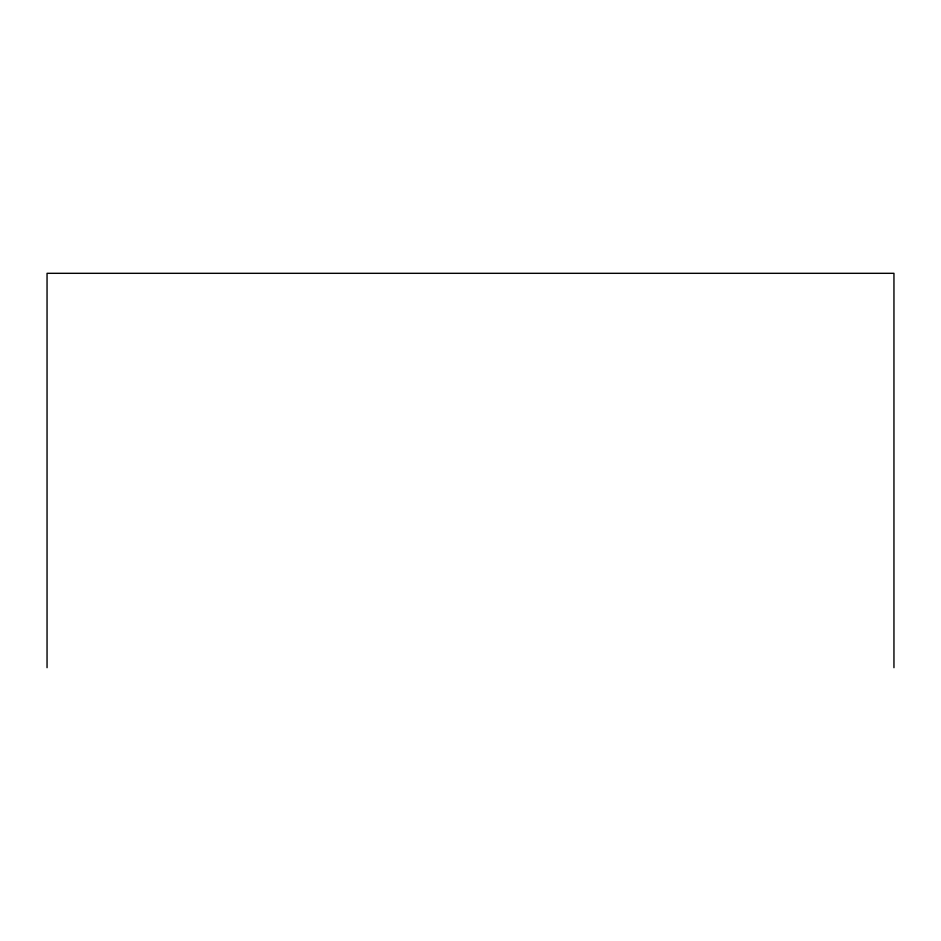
<?xml version="1.0" encoding="UTF-8"?>
<svg xmlns="http://www.w3.org/2000/svg" width="941" height="941" viewBox="0 0 941 941"><rect width="100%" height="100%" fill="white"/><g stroke="black" fill="none" stroke-linecap="round" stroke-linejoin="round"><path stroke-width="1.41" d="M893.95 667.687L893.95 273.313L47.05 273.313L47.05 667.687"/></g></svg>
